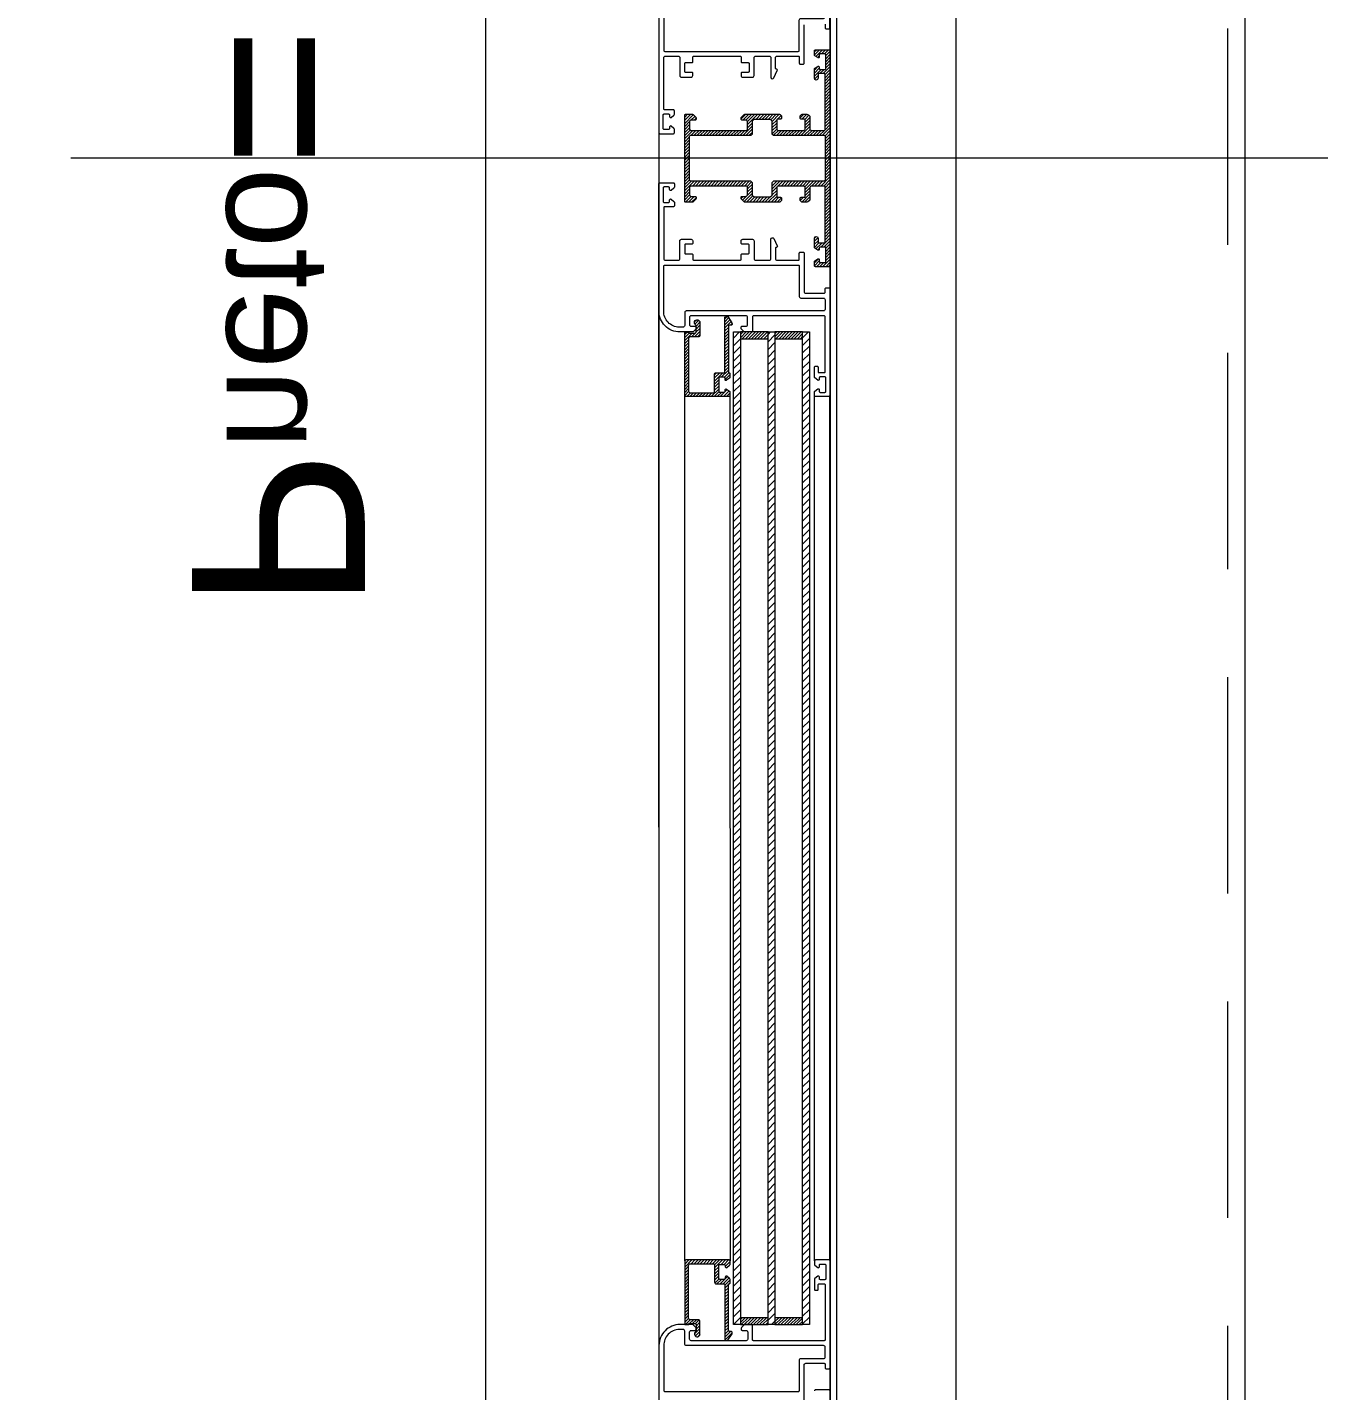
# Model space of a CAD drawing. Header units: centimetres. Extents: x 105417 to 110818, y -55119 to -48326.
# Drawn here: x 109590.6 to 109665.3, y -53053.6 to -52974.8 of the extents above; entities that cross this region are included whole.
import ezdxf

# ---------------------------------------------------------------- set-up
doc = ezdxf.new("R2010")
doc.units = ezdxf.units.CM
doc.header["$LTSCALE"] = 50
doc.header["$MEASUREMENT"] = 0
doc.linetypes.add('CACHE', pattern=[0.375, 0.25, -0.125])
doc.layers.get('0').update_dxf_attribs({"color": 8})
doc.layers.add('BORD', color=5, linetype='Continuous')
doc.layers.add('COTE 50ème', color=1, linetype='Continuous')
doc.layers.add('CONSOLE ISOL.', color=214, linetype='Continuous', lineweight=15)
doc.layers.add('WINDOWS', color=21, linetype='Continuous', lineweight=5)
doc.styles.add('GENERATED_STYLE_1', font='arial.ttf')
doc.styles.add('RS_TXT_50', font='arial.ttf', dxfattribs={"height": 12.5})
doc.dimstyles.new('RS_50CM_LINEAIRE', dxfattribs={"dimscale": 5, "dimtxt": 12.5, "dimasz": 1.5, "dimexe": 1, "dimexo": 2.5, "dimgap": 1, "dimtad": 1, "dimdec": 1, "dimrnd": 0.5, "dimdsep": 46, "dimtxsty": 'RS_TXT_50', "dimblk1": 'ARCHTICK', "dimblk2": 'ARCHTICK', "dimsah": 1, "dimcen": 2.5, "dimdle": 1, "dimclrt": 4, "dimadec": 0, "dimazin": 2, "dimtfac": 1, "dimtdec": 1, "dimtix": 1, "dimtmove": 2, "dimatfit": 3, "dimfxl": 1, "dimtolj": 1, "dimtzin": 0, "dimarcsym": 0})
pattern_1 = [(135, (-46708.70849, -43842.58123), (-0.08838834765, -0.08838834765), [])]

# ---------------------------------------------------------------- blocks, each defined once
blk = doc.blocks.new('DRITARE POS 3')
at = {"layer": 'WINDOWS'}
h = blk.add_hatch(dxfattribs=at)
h.set_pattern_fill('ANSI31', color=256, angle=450)
h.set_pattern_definition(pattern_1)
h.paths.add_polyline_path([(-9.613, -75.277, -0.414214), (-9.557, -75.221), (-9.259, -75.221, -0.414214), (-9.203, -75.277), (-9.203, -75.491, 1), (-8.997, -75.491), (-8.997, -74.959, 0.250765), (-9.022, -74.913), (-9.19, -74.801, 0.599022), (-9.277, -74.847), (-9.277, -74.922, -0.414214), (-9.333, -74.978), (-9.595, -74.978, -0.414214), (-9.651, -74.922), (-9.651, -74.138, -0.414214), (-9.595, -74.082), (-9.333, -74.082, -0.414214), (-9.277, -74.138), (-9.277, -74.25, 0.599022), (-9.19, -74.297), (-9.022, -74.185, 0.250765), (-8.997, -74.138), (-8.997, -73.895, 0.414214), (-9.053, -73.839), (-9.837, -73.839, 0.414214), (-9.893, -73.895), (-9.893, -80.111), (-9.893, -86.327, 0.414214), (-9.837, -86.383), (-9.053, -86.383, 0.414214), (-8.997, -86.327), (-8.997, -86.085, 0.250765), (-9.022, -86.038), (-9.19, -85.926, 0.599022), (-9.277, -85.973), (-9.277, -86.085, -0.414214), (-9.333, -86.141), (-9.595, -86.141, -0.414214), (-9.651, -86.085), (-9.651, -85.301, -0.414214), (-9.595, -85.245), (-9.333, -85.245, -0.414214), (-9.277, -85.301), (-9.277, -85.375, 0.599022), (-9.19, -85.422), (-9.022, -85.31, 0.250765), (-8.997, -85.263), (-8.997, -84.731, 1), (-9.203, -84.731), (-9.203, -84.946, -0.414214), (-9.259, -85.002), (-9.557, -85.002, -0.414214), (-9.613, -84.946), (-9.613, -81.773, -0.414214), (-9.557, -81.717), (-8.829, -81.717, -0.414214), (-8.736, -81.81), (-8.736, -82.463, 0.414214), (-8.549, -82.65), (-8.293, -82.65, 0.198912), (-8.253, -82.634), (-8.192, -82.573, 0.198912), (-8.176, -82.533), (-8.176, -82.426, 0.414214), (-8.232, -82.37), (-8.4, -82.37, -0.414214), (-8.456, -82.314), (-8.456, -81.81, -0.414214), (-8.363, -81.717), (-6.907, -81.717, -0.414214), (-6.813, -81.81), (-6.813, -82.314, -0.414214), (-6.869, -82.37), (-7.037, -82.37, 0.414214), (-7.093, -82.426), (-7.093, -82.533, 0.198912), (-7.077, -82.573), (-7.016, -82.634, 0.198912), (-6.977, -82.65), (-4.97, -82.65, 0.198912), (-4.93, -82.634), (-4.776, -82.48, 0.198912), (-4.76, -82.44), (-4.76, -82.37, 0.414214), (-4.816, -82.314), (-5.003, -82.314, -0.340481), (-5.133, -82.221), (-5.133, -81.81, -0.414214), (-5.04, -81.717), (-1.867, -81.717, -0.414214), (-1.773, -81.81), (-1.773, -82.221, -0.414214), (-1.867, -82.314), (-2.091, -82.314, 0.414214), (-2.147, -82.37), (-2.147, -82.44, 0.198912), (-2.13, -82.48), (-1.976, -82.634, 0.198912), (-1.937, -82.65), (-1.549, -82.65, 0.414214), (-1.493, -82.594), (-1.493, -80.111), (-1.493, -77.629, 0.414214), (-1.549, -77.573), (-1.937, -77.573, 0.198912), (-1.976, -77.589), (-2.13, -77.743, 0.198912), (-2.147, -77.782), (-2.147, -77.853, 0.414214), (-2.091, -77.909), (-1.867, -77.909, -0.414214), (-1.773, -78.002), (-1.773, -78.413, -0.414214), (-1.867, -78.506), (-5.04, -78.506, -0.414214), (-5.133, -78.413), (-5.133, -78.002, -0.340481), (-5.003, -77.909), (-4.816, -77.909, 0.414214), (-4.76, -77.853), (-4.76, -77.782, 0.198912), (-4.776, -77.743), (-4.93, -77.589, 0.198912), (-4.97, -77.573), (-6.977, -77.573, 0.198912), (-7.016, -77.589), (-7.077, -77.65, 0.198912), (-7.093, -77.689), (-7.093, -77.797, 0.414214), (-7.037, -77.853), (-6.869, -77.853, -0.414214), (-6.813, -77.909), (-6.813, -78.413, -0.414214), (-6.907, -78.506), (-8.363, -78.506, -0.414214), (-8.456, -78.413), (-8.456, -77.909, -0.414214), (-8.4, -77.853), (-8.232, -77.853, 0.414214), (-8.176, -77.797), (-8.176, -77.689, 0.198912), (-8.192, -77.65), (-8.253, -77.589, 0.198912), (-8.293, -77.573), (-8.549, -77.573, 0.414214), (-8.736, -77.759), (-8.736, -78.413, -0.414214), (-8.829, -78.506), (-9.557, -78.506, -0.414214), (-9.613, -78.45)])
h.paths.add_polyline_path([(-9.557, -78.786), (-6.627, -78.786), (-6.533, -78.693), (-6.533, -77.946), (-6.44, -77.853), (-5.507, -77.853), (-5.413, -77.946), (-5.413, -78.693), (-5.32, -78.786), (-1.829, -78.786), (-1.773, -78.842), (-1.773, -80.111), (-1.773, -81.381), (-1.829, -81.437), (-5.32, -81.437), (-5.413, -81.53), (-5.413, -82.277), (-5.507, -82.37), (-6.44, -82.37), (-6.533, -82.277), (-6.533, -81.53), (-6.627, -81.437), (-9.557, -81.437), (-9.613, -81.381), (-9.613, -80.111), (-9.613, -78.842)], flags=16)
at = {"layer": 'WINDOWS', "transparency": 33554559}
h = blk.add_hatch(dxfattribs=at)
h.set_pattern_fill('ANSI31', color=256, angle=450)
h.set_pattern_definition(pattern_1)
h.paths.add_polyline_path([(-1.493, -90.215), (-1.493, -90.159), (-1.736, -90.159), (-1.736, -90.215), (-2.091, -90.215, -0.414214), (-2.147, -90.159), (-2.147, -89.785, -0.247394), (-2.122, -89.739, 1.657435), (-2.371, -89.608), (-2.371, -90.346, 0.414214), (-2.277, -90.439), (-1.811, -90.439, -0.414214), (-1.717, -90.532), (-1.717, -93.575, -0.414214), (-1.811, -93.668), (-3.16, -93.668, -0.414214), (-3.216, -93.612), (-3.216, -92.604, 0.414214), (-3.309, -92.511), (-3.757, -92.511, -0.414214), (-3.813, -92.455), (-3.813, -89.319, 0.737396), (-3.984, -89.266), (-4.226, -89.621, 0.603122), (-4.149, -89.767), (-4.075, -89.767, -0.414214), (-4.019, -89.823), (-4.019, -92.511), (-4.056, -92.511, 0.414214), (-4.112, -92.567), (-4.112, -92.772, 0.250765), (-4.087, -92.819), (-3.919, -92.949, 0.599022), (-3.832, -92.903), (-3.832, -92.828, -0.414214), (-3.776, -92.772), (-3.515, -92.772, -0.414214), (-3.459, -92.828), (-3.459, -93.575, -0.414214), (-3.515, -93.631), (-3.776, -93.631, -0.414214), (-3.832, -93.575), (-3.832, -93.5, 0.599022), (-3.919, -93.454), (-4.087, -93.584, 0.250765), (-4.112, -93.631), (-4.112, -93.836, 0.414214), (-4.056, -93.892), (-1.549, -93.892, 0.414214), (-1.493, -93.836)])
at = {"layer": 'WINDOWS'}
h = blk.add_hatch(dxfattribs=at)
h.set_pattern_fill('ANSI31', color=140, scale=2.5, angle=450)
h.set_pattern_definition([(135, (-46708.9128, -43842.58123), (-0.2209708691, -0.2209708691), [])])
h.paths.add_polyline_path([(-8.712, -90.149), (-8.712, -147.535), (-8.312, -147.535), (-8.312, -90.149)])
h.paths.add_polyline_path([(-6.712, -90.149), (-6.712, -147.535), (-6.312, -147.535), (-6.312, -90.149)])
h.paths.add_polyline_path([(-4.712, -90.149), (-4.712, -147.53), (-4.312, -147.53), (-4.312, -90.149)])
at = {"layer": 'WINDOWS', "transparency": 33554559}
h = blk.add_hatch(dxfattribs=at)
h.set_pattern_fill('ANSI31', color=140, angle=450)
h.set_pattern_definition([(135, (-46708.90849, -43859.58123), (-0.08838834765, -0.08838834765), [])])
h.paths.add_polyline_path([(-6.712, -147.535), (-8.312, -147.535), (-8.312, -147.135), (-6.712, -147.135)])
h.paths.add_polyline_path([(-4.712, -147.535), (-6.312, -147.535), (-6.312, -147.135), (-4.712, -147.135)])
h.paths.add_polyline_path([(-6.712, -90.549), (-8.312, -90.549), (-8.312, -90.149), (-6.712, -90.149)])
h.paths.add_polyline_path([(-4.712, -90.549), (-6.312, -90.549), (-6.312, -90.149), (-4.712, -90.149)])
h = blk.add_hatch(dxfattribs=at)
h.set_pattern_fill('ANSI31', color=256, angle=450)
h.set_pattern_definition([(135, (-46708.71279, -43842.58135), (-0.08838834765, -0.08838834765), [])])
h.paths.add_polyline_path([(-1.722, -147.157, -0.414214), (-1.815, -147.25), (-2.282, -147.25, 0.414214), (-2.375, -147.343), (-2.375, -148.081, 1.835735), (-2.151, -147.936), (-2.151, -147.474), (-1.74, -147.474), (-1.498, -147.53), (-1.498, -143.853, 0.414214), (-1.554, -143.797), (-4.06, -143.797, 0.414214), (-4.116, -143.853), (-4.116, -144.058, 0.250765), (-4.091, -144.105), (-3.923, -144.235, 0.599022), (-3.836, -144.189), (-3.836, -144.058), (-3.463, -144.058), (-3.463, -144.917), (-3.836, -144.917), (-3.836, -144.786, 0.649779), (-3.93, -144.745), (-4.098, -144.875, 0.212283), (-4.116, -144.917), (-4.116, -145.122, 0.414214), (-4.06, -145.178), (-4.023, -145.178), (-4.023, -147.922), (-4.154, -147.922, 0.603122), (-4.231, -148.068), (-3.988, -148.423, 0.737396), (-3.818, -148.37), (-3.818, -145.178), (-3.314, -145.178, 0.414214), (-3.22, -145.085), (-3.22, -144.021), (-1.815, -144.021, -0.414214), (-1.722, -144.114)])
at = {"layer": 'WINDOWS', "color": 165, "linetype": 'CACHE'}
blk.add_line((-32.898, -160.111), (-32.898, 0), dxfattribs=at)
at = {"layer": 'WINDOWS', "color": 165}
blk.add_line((-61.993, -80.111), (34.007, -80.111), dxfattribs=at)
at = {"layer": 'WINDOWS'}
for p, q in [((-0.009, -148.634), (-0.001, -88.98)), ((-9.893, -143.831), (-9.893, -93.831)), ((-9.002, -143.853), (-8.997, -93.831)), ((-4.112, -93.836), (-4.116, -143.853)), ((-1.498, -143.853), (-1.493, -93.836)), ((-9.898, -151.385), (-9.898, -150.003))]:
    blk.add_line(p, q, dxfattribs=at)
at = {"layer": 'WINDOWS', "color": 165}
for points in [[(-9.898, 0), (-9.898, -160.111), (-33.898, -160.111), (-33.898, 0)], [(-10.298, -159.711), (-10.298, -0.4), (-9.898, 0), (-9.898, -160.111)], [(0, 0), (0, -160.111), (10, -160.111), (10, 0)]]:
    blk.add_lwpolyline(points, close=True, dxfattribs=at)
at = {"layer": 'WINDOWS'}
for points in [[(-9.898, -160.111), (-9.898, 0), (0, 0), (0, -160.111)], [(-1.773, -80.111), (-1.773, -78.842), (-1.829, -78.786), (-5.32, -78.786), (-5.413, -78.693), (-5.413, -77.946), (-5.507, -77.853), (-6.44, -77.853), (-6.533, -77.946), (-6.533, -78.693), (-6.627, -78.786), (-9.557, -78.786), (-9.613, -78.842), (-9.613, -80.111), (-9.613, -81.381), (-9.557, -81.437), (-6.627, -81.437), (-6.533, -81.53), (-6.533, -82.277), (-6.44, -82.37), (-5.507, -82.37), (-5.413, -82.277), (-5.413, -81.53), (-5.32, -81.437), (-1.829, -81.437), (-1.773, -81.381)]]:
    blk.add_lwpolyline(points, close=True, dxfattribs=at)
for points in [[(-9.613, -72.365), (-9.613, -72.57, -0.414214), (-9.669, -72.626), (-9.837, -72.626, -0.414214), (-9.893, -72.57), (-9.893, -66.391, -0.414214)], [(0, -71.282), (0, -78.637, -0.414214), (-0.056, -78.693), (-0.84, -78.693, -0.414214), (-0.896, -78.637), (-0.896, -78.431, -0.250765), (-0.871, -78.385), (-0.703, -78.254, -0.599022), (-0.616, -78.301), (-0.616, -78.394, 0.414214), (-0.56, -78.45), (-0.299, -78.45, 0.414214), (-0.243, -78.394), (-0.243, -77.61, 0.414214), (-0.299, -77.554), (-0.56, -77.554, 0.414214), (-0.616, -77.61), (-0.616, -77.703, -0.599022), (-0.703, -77.75), (-0.871, -77.619, -0.250765), (-0.896, -77.573), (-0.896, -77.367, -0.414214), (-0.84, -77.311), (-0.336, -77.311, 0.414214), (-0.28, -77.255), (-0.28, -74.306, 0.414214), (-0.373, -74.213), (-1.12, -74.213, 0.414214), (-1.213, -74.306), (-1.213, -75.333, -0.414214), (-1.307, -75.426), (-1.867, -75.426, -0.414214), (-1.96, -75.333), (-1.96, -75.202, -0.414214), (-1.904, -75.146), (-1.549, -75.146, 0.414214), (-1.493, -75.09), (-1.493, -74.642, 0.414214), (-1.549, -74.586), (-1.904, -74.586, -0.414214), (-1.96, -74.53), (-1.96, -74.269, 0.414214), (-2.016, -74.213), (-4.704, -74.213, 0.414214), (-4.76, -74.269), (-4.76, -74.53, -0.414214), (-4.816, -74.586), (-5.171, -74.586, 0.414214), (-5.227, -74.642), (-5.227, -75.09, 0.414214), (-5.171, -75.146), (-4.816, -75.146, -0.414214), (-4.76, -75.202), (-4.76, -75.333, -0.414214), (-4.853, -75.426), (-5.413, -75.426, -0.414214), (-5.507, -75.333), (-5.507, -74.306, 0.414214), (-5.6, -74.213), (-6.384, -74.213, 0.414214), (-6.477, -74.306), (-6.477, -75.426, -0.809546), (-6.656, -75.464), (-6.846, -75.038, -0.543142), (-6.795, -74.959, 0.414214), (-6.739, -74.903), (-6.739, -74.306, 0.414214), (-6.832, -74.213), (-8.064, -74.213, 0.414214), (-8.12, -74.269), (-8.12, -74.623, -0.414214), (-8.176, -74.679), (-8.344, -74.679, -0.414214), (-8.4, -74.623), (-8.4, -72.402, 0.414214)], [(-8.404, -152.085), (-8.404, -149.863, 0.414214), (-8.498, -149.77), (-9.562, -149.77, 0.414214), (-9.618, -149.826), (-9.618, -150.031, -0.414214), (-9.674, -150.087), (-9.842, -150.087, -0.414214), (-9.898, -150.031), (-9.898, -143.853, -0.414214), (-9.842, -143.797), (-9.058, -143.797, -0.414214), (-9.002, -143.853), (-9.002, -144.058, -0.250765), (-9.027, -144.105), (-9.195, -144.235, -0.599022), (-9.282, -144.189), (-9.282, -144.095, 0.414214), (-9.338, -144.039), (-9.599, -144.039, 0.414214), (-9.655, -144.095), (-9.655, -144.879, 0.414214), (-9.599, -144.935), (-9.338, -144.935, 0.414214), (-9.282, -144.879), (-9.282, -144.786, -0.599022), (-9.195, -144.74), (-9.027, -144.87, -0.250765), (-9.002, -144.917), (-9.002, -145.495, -0.414214), (-9.058, -145.551), (-9.151, -145.551, -0.414214), (-9.207, -145.495), (-9.207, -145.234, 0.414214), (-9.263, -145.178), (-9.562, -145.178, 0.414214), (-9.618, -145.234), (-9.618, -148.407, 0.414214), (-9.562, -148.463), (-5.474, -148.463, 0.414214), (-5.418, -148.407), (-5.418, -147.586, -0.414214), (-5.362, -147.53), (-4.974, -147.53, -0.198912), (-4.935, -147.546), (-4.781, -147.7, -0.198912), (-4.764, -147.74), (-4.764, -147.81, -0.414214), (-4.82, -147.866), (-5.044, -147.866, 0.414214), (-5.138, -147.959), (-5.138, -148.37, 0.414214), (-5.044, -148.463), (-1.871, -148.463, 0.414214), (-1.778, -148.37), (-1.778, -147.959, 0.414214), (-1.871, -147.866), (-2.095, -147.866, -0.414214), (-2.151, -147.81), (-2.151, -147.74, -0.198912), (-2.135, -147.7), (-1.981, -147.546, -0.198912), (-1.941, -147.53), (-1.218, -147.53, -0.414214), (-0.004, -148.743), (-0.004, -156.098, -0.414214)], [(-9.898, -151.357, -0.414214), (-9.842, -151.301), (-9.058, -151.301, -0.414214), (-9.002, -151.357)]]:
    blk.add_lwpolyline(points, format="xyb", dxfattribs=at)
for points in [[(-1.493, -70.442, -0.414214), (-1.4, -70.349), (-1.176, -70.349), (-1.176, -70.349, -0.414214), (-0.28, -71.282), (-0.28, -73.877, -0.414214), (-0.336, -73.933), (-8.064, -73.933, -0.414214), (-8.12, -73.877), (-8.12, -72.122, 0.414214), (-8.213, -72.029), (-9.52, -72.029, -0.414214), (-9.613, -71.935), (-9.613, -71.375, -0.414214), (-9.52, -71.282), (-1.587, -71.282, 0.414214), (-1.493, -71.189)], [(-1.493, -80.111), (-1.493, -77.629, 0.414214), (-1.549, -77.573), (-1.937, -77.573, 0.198912), (-1.976, -77.589), (-2.13, -77.743, 0.198912), (-2.147, -77.782), (-2.147, -77.853, 0.414214), (-2.091, -77.909), (-1.867, -77.909, -0.414214), (-1.773, -78.002), (-1.773, -78.413, -0.414214), (-1.867, -78.506), (-5.04, -78.506, -0.414214), (-5.133, -78.413), (-5.133, -78.002, -0.340481), (-5.003, -77.909), (-4.816, -77.909, 0.414214), (-4.76, -77.853), (-4.76, -77.782, 0.198912), (-4.776, -77.743), (-4.93, -77.589, 0.198912), (-4.97, -77.573), (-6.977, -77.573, 0.198912), (-7.016, -77.589), (-7.077, -77.65, 0.198912), (-7.093, -77.689), (-7.093, -77.797, 0.414214), (-7.037, -77.853), (-6.869, -77.853, -0.414214), (-6.813, -77.909), (-6.813, -78.413, -0.414214), (-6.907, -78.506), (-8.363, -78.506, -0.414214), (-8.456, -78.413), (-8.456, -77.909, -0.414214), (-8.4, -77.853), (-8.232, -77.853, 0.414214), (-8.176, -77.797), (-8.176, -77.689, 0.198912), (-8.192, -77.65), (-8.253, -77.589, 0.198912), (-8.293, -77.573), (-8.549, -77.573, 0.414214), (-8.736, -77.759), (-8.736, -78.413, -0.414214), (-8.829, -78.506), (-9.557, -78.506, -0.414214), (-9.613, -78.45), (-9.613, -75.277, -0.414214), (-9.557, -75.221), (-9.259, -75.221, -0.414214), (-9.203, -75.277), (-9.203, -75.491, 1), (-8.997, -75.491), (-8.997, -74.959, 0.250765), (-9.022, -74.913), (-9.19, -74.801, 0.599022), (-9.277, -74.847), (-9.277, -74.922, -0.414214), (-9.333, -74.978), (-9.595, -74.978, -0.414214), (-9.651, -74.922), (-9.651, -74.138, -0.414214), (-9.595, -74.082), (-9.333, -74.082, -0.414214), (-9.277, -74.138), (-9.277, -74.25, 0.599022), (-9.19, -74.297), (-9.022, -74.185, 0.250765), (-8.997, -74.138), (-8.997, -73.895, 0.414214), (-9.053, -73.839), (-9.837, -73.839, 0.414214), (-9.893, -73.895), (-9.893, -80.111), (-9.893, -86.327, 0.414214), (-9.837, -86.383), (-9.053, -86.383, 0.414214), (-8.997, -86.327), (-8.997, -86.085, 0.250765), (-9.022, -86.038), (-9.19, -85.926, 0.599022), (-9.277, -85.973), (-9.277, -86.085, -0.414214), (-9.333, -86.141), (-9.595, -86.141, -0.414214), (-9.651, -86.085), (-9.651, -85.301, -0.414214), (-9.595, -85.245), (-9.333, -85.245, -0.414214), (-9.277, -85.301), (-9.277, -85.375, 0.599022), (-9.19, -85.422), (-9.022, -85.31, 0.250765), (-8.997, -85.263), (-8.997, -84.731, 1), (-9.203, -84.731), (-9.203, -84.946, -0.414214), (-9.259, -85.002), (-9.557, -85.002, -0.414214), (-9.613, -84.946), (-9.613, -81.773, -0.414214), (-9.557, -81.717), (-8.829, -81.717, -0.414214), (-8.736, -81.81), (-8.736, -82.463, 0.414214), (-8.549, -82.65), (-8.293, -82.65, 0.198912), (-8.253, -82.634), (-8.192, -82.573, 0.198912), (-8.176, -82.533), (-8.176, -82.426, 0.414214), (-8.232, -82.37), (-8.4, -82.37, -0.414214), (-8.456, -82.314), (-8.456, -81.81, -0.414214), (-8.363, -81.717), (-6.907, -81.717, -0.414214), (-6.813, -81.81), (-6.813, -82.314, -0.414214), (-6.869, -82.37), (-7.037, -82.37, 0.414214), (-7.093, -82.426), (-7.093, -82.533, 0.198912), (-7.077, -82.573), (-7.016, -82.634, 0.198912), (-6.977, -82.65), (-4.97, -82.65, 0.198912), (-4.93, -82.634), (-4.776, -82.48, 0.198912), (-4.76, -82.44), (-4.76, -82.37, 0.414214), (-4.816, -82.314), (-5.003, -82.314, -0.340481), (-5.133, -82.221), (-5.133, -81.81, -0.414214), (-5.04, -81.717), (-1.867, -81.717, -0.414214), (-1.773, -81.81), (-1.773, -82.221, -0.414214), (-1.867, -82.314), (-2.091, -82.314, 0.414214), (-2.147, -82.37), (-2.147, -82.44, 0.198912), (-2.13, -82.48), (-1.976, -82.634, 0.198912), (-1.937, -82.65), (-1.549, -82.65, 0.414214), (-1.493, -82.594)], [(0, -81.586, 0.414214), (-0.056, -81.53), (-0.84, -81.53, 0.414214), (-0.896, -81.586), (-0.896, -81.791, 0.250765), (-0.871, -81.838), (-0.703, -81.969, 0.599022), (-0.616, -81.922), (-0.616, -81.829, -0.414214), (-0.56, -81.773), (-0.299, -81.773, -0.414214), (-0.243, -81.829), (-0.243, -82.613, -0.414214), (-0.299, -82.669), (-0.56, -82.669, -0.414214), (-0.616, -82.613), (-0.616, -82.519, 0.599022), (-0.703, -82.473), (-0.871, -82.603, 0.250765), (-0.896, -82.65), (-0.896, -82.855, 0.414214), (-0.84, -82.911), (-0.336, -82.911, -0.414214), (-0.28, -82.967), (-0.28, -85.917, -0.414214), (-0.373, -86.01), (-1.12, -86.01, -0.414214), (-1.213, -85.917), (-1.213, -84.89, 0.414214), (-1.307, -84.797), (-1.867, -84.797, 0.414214), (-1.96, -84.89), (-1.96, -85.021, 0.414214), (-1.904, -85.077), (-1.549, -85.077, -0.414214), (-1.493, -85.133), (-1.493, -85.581, -0.414214), (-1.549, -85.637), (-1.904, -85.637, 0.414214), (-1.96, -85.693), (-1.96, -85.954, -0.414214), (-2.016, -86.01), (-4.704, -86.01, -0.414214), (-4.76, -85.954), (-4.76, -85.693, 0.414214), (-4.816, -85.637), (-5.171, -85.637, -0.414214), (-5.227, -85.581), (-5.227, -85.133, -0.414214), (-5.171, -85.077), (-4.816, -85.077, 0.414214), (-4.76, -85.021), (-4.76, -84.89, 0.414214), (-4.853, -84.797), (-5.413, -84.797, 0.414214), (-5.507, -84.89), (-5.507, -85.917, -0.414214), (-5.6, -86.01), (-6.384, -86.01, -0.414214), (-6.477, -85.917), (-6.477, -84.797, 0.809546), (-6.656, -84.759), (-6.846, -85.184, 0.543142), (-6.795, -85.263, -0.414214), (-6.739, -85.319), (-6.739, -85.917, -0.414214), (-6.832, -86.01), (-8.064, -86.01, -0.414214), (-8.12, -85.954), (-8.12, -85.599, 0.414214), (-8.176, -85.543), (-8.344, -85.543, 0.414214), (-8.4, -85.599), (-8.4, -87.821, -0.414214), (-8.493, -87.914), (-9.557, -87.914, -0.414214), (-9.613, -87.858), (-9.613, -87.653, 0.414214), (-9.669, -87.597), (-9.837, -87.597, 0.414214), (-9.893, -87.653), (-9.893, -93.831, 0.414214), (-9.837, -93.887), (-9.053, -93.887, 0.414214), (-8.997, -93.831), (-8.997, -93.626, 0.250765), (-9.022, -93.579), (-9.19, -93.449, 0.599022), (-9.277, -93.495), (-9.277, -93.589, -0.414214), (-9.333, -93.645), (-9.595, -93.645, -0.414214), (-9.651, -93.589), (-9.651, -92.805, -0.414214), (-9.595, -92.749), (-9.333, -92.749, -0.414214), (-9.277, -92.805), (-9.277, -92.898, 0.599022), (-9.19, -92.945), (-9.022, -92.814, 0.250765), (-8.997, -92.767), (-8.997, -92.189, 0.414214), (-9.053, -92.133), (-9.147, -92.133, 0.414214), (-9.203, -92.189), (-9.203, -92.45, -0.414214), (-9.259, -92.506), (-9.557, -92.506, -0.414214), (-9.613, -92.45), (-9.613, -89.277, -0.414214), (-9.557, -89.221), (-5.469, -89.221, -0.414214), (-5.413, -89.277), (-5.413, -90.098, 0.414214), (-5.357, -90.154), (-4.97, -90.154, 0.198912), (-4.93, -90.138), (-4.776, -89.984, 0.198912), (-4.76, -89.944), (-4.76, -89.874, 0.414214), (-4.816, -89.818), (-5.04, -89.818, -0.414214), (-5.133, -89.725), (-5.133, -89.314, -0.414214), (-5.04, -89.221), (-1.867, -89.221, -0.414214), (-1.773, -89.314), (-1.773, -89.725, -0.414214), (-1.867, -89.818), (-2.091, -89.818, 0.414214), (-2.147, -89.874), (-2.147, -89.944, 0.198912), (-2.13, -89.984), (-1.976, -90.138, 0.198912), (-1.937, -90.154), (-1.213, -90.154, 0.414214), (0, -88.941)], [(-1.493, -89.781, 0.414214), (-1.4, -89.874), (-1.176, -89.874), (-1.176, -89.874, 0.414214), (-0.28, -88.941), (-0.28, -86.346, 0.414214), (-0.336, -86.29), (-8.064, -86.29, 0.414214), (-8.12, -86.346), (-8.12, -88.101, -0.414214), (-8.213, -88.194), (-9.52, -88.194, 0.414214), (-9.613, -88.287), (-9.613, -88.847, 0.414214), (-9.52, -88.941), (-1.587, -88.941, -0.414214), (-1.493, -89.034)], [(-1.736, -90.215), (-2.091, -90.215, -0.414214), (-2.147, -90.159), (-2.147, -89.785, -0.247394), (-2.122, -89.739, 1.657435), (-2.371, -89.608), (-2.371, -90.346, 0.414214), (-2.277, -90.439), (-1.811, -90.439, -0.414214), (-1.717, -90.532), (-1.717, -93.575, -0.414214), (-1.811, -93.668), (-3.16, -93.668, -0.414214), (-3.216, -93.612), (-3.216, -92.604, 0.414214), (-3.309, -92.511), (-3.757, -92.511, -0.414214), (-3.813, -92.455), (-3.813, -89.319, 0.737396), (-3.984, -89.266), (-4.226, -89.621, 0.603122), (-4.149, -89.767), (-4.075, -89.767, -0.414214), (-4.019, -89.823), (-4.019, -92.511), (-4.056, -92.511, 0.414214), (-4.112, -92.567), (-4.112, -92.772, 0.250765), (-4.087, -92.819), (-3.919, -92.949, 0.599022), (-3.832, -92.903), (-3.832, -92.828, -0.414214), (-3.776, -92.772), (-3.515, -92.772, -0.414214), (-3.459, -92.828), (-3.459, -93.575, -0.414214), (-3.515, -93.631), (-3.776, -93.631, -0.414214), (-3.832, -93.575), (-3.832, -93.5, 0.599022), (-3.919, -93.454), (-4.087, -93.584, 0.250765), (-4.112, -93.631), (-4.112, -93.836, 0.414214), (-4.056, -93.892), (-1.549, -93.892, 0.414214), (-1.493, -93.836), (-1.493, -90.215), (-1.493, -90.159), (-1.736, -90.159)], [(-1.74, -147.474), (-2.095, -147.474, 0.414214), (-2.151, -147.53), (-2.151, -147.904, 0.247394), (-2.127, -147.95, -1.657435), (-2.375, -148.081), (-2.375, -147.343, -0.414214), (-2.282, -147.25), (-1.815, -147.25, 0.414214), (-1.722, -147.157), (-1.722, -144.114, 0.414214), (-1.815, -144.021), (-3.164, -144.021, 0.414214), (-3.22, -144.077), (-3.22, -145.085, -0.414214), (-3.314, -145.178), (-3.762, -145.178, 0.414214), (-3.818, -145.234), (-3.818, -148.37, -0.737396), (-3.988, -148.423), (-4.231, -148.068, -0.603122), (-4.154, -147.922), (-4.079, -147.922, 0.414214), (-4.023, -147.866), (-4.023, -145.178), (-4.06, -145.178, -0.414214), (-4.116, -145.122), (-4.116, -144.917, -0.250765), (-4.091, -144.87), (-3.923, -144.74, -0.599022), (-3.836, -144.786), (-3.836, -144.861, 0.414214), (-3.78, -144.917), (-3.519, -144.917, 0.414214), (-3.463, -144.861), (-3.463, -144.114, 0.414214), (-3.519, -144.058), (-3.78, -144.058, 0.414214), (-3.836, -144.114), (-3.836, -144.189, -0.599022), (-3.923, -144.235), (-4.091, -144.105, -0.250765), (-4.116, -144.058), (-4.116, -143.853, -0.414214), (-4.06, -143.797), (-1.554, -143.797, -0.414214), (-1.498, -143.853), (-1.498, -147.474), (-1.498, -147.53), (-1.74, -147.53)], [(-1.498, -147.903, -0.414214), (-1.404, -147.81), (-1.18, -147.81), (-1.18, -147.81, -0.414214), (-0.284, -148.743), (-0.284, -151.338, -0.414214), (-0.34, -151.394), (-8.068, -151.394, -0.414214), (-8.124, -151.338), (-8.124, -149.583, 0.414214), (-8.218, -149.49), (-9.524, -149.49, -0.414214), (-9.618, -149.397), (-9.618, -148.837, -0.414214), (-9.524, -148.743), (-1.591, -148.743, 0.414214), (-1.498, -148.65)]]:
    blk.add_lwpolyline(points, format="xyb", close=True, dxfattribs=at)
at = {"layer": 'WINDOWS', "color": 140}
for points in [[(-8.712, -90.149), (-8.712, -147.535), (-8.312, -147.535), (-8.312, -90.149)], [(-6.712, -90.549), (-8.312, -90.549), (-8.312, -90.149), (-6.712, -90.149)], [(-6.712, -90.149), (-6.712, -147.535), (-6.312, -147.535), (-6.312, -90.149)], [(-4.712, -90.549), (-6.312, -90.549), (-6.312, -90.149), (-4.712, -90.149)], [(-4.712, -90.149), (-4.712, -147.53), (-4.312, -147.53), (-4.312, -90.149)], [(-6.712, -147.535), (-8.312, -147.535), (-8.312, -147.135), (-6.712, -147.135)], [(-4.712, -147.535), (-6.312, -147.535), (-6.312, -147.135), (-4.712, -147.135)]]:
    blk.add_lwpolyline(points, close=True, dxfattribs=at)
at = {"layer": 'WINDOWS', "color": 165, "insert": (27.147, -106.273), "char_height": 10, "attachment_point": 7, "rotation": 90, "style": 'GENERATED_STYLE_1'}
blk.add_mtext('\\A1;\\pt0;P{\\H0.6x;neto}= 0', dxfattribs=at)
blk = doc.blocks.new('_ArchTick')
at = {"color": 0, "linetype": 'ByBlock', "const_width": 0.15}
blk.add_lwpolyline([(-0.5, -0.5), (0.5, 0.5)], dxfattribs=at)
blk = doc.blocks.new('*D1140')
at = {"layer": 'COTE 50ème', "color": 0, "lineweight": -2, "ltscale": 0.5, "transparency": 16777216}
for p, q in [((109804.149, -53067.362), (109804.149, -52897.251)), ((109637.169, -52902.251), (109809.149, -52902.251)), ((109641.429, -53062.362), (109809.149, -53062.362))]:
    blk.add_line(p, q, dxfattribs=at)
at = {"layer": 'Defpoints', "color": 0, "ltscale": 0.5, "transparency": 16777216}
for p in [(109624.669, -52902.251), (109804.149, -52902.251), (109628.929, -53062.362)]:
    blk.add_point(p, dxfattribs=at)
at = {"layer": 'COTE 50ème', "color": 0, "lineweight": -2, "ltscale": 0.5, "transparency": 16777216, "xscale": 7.5, "yscale": 7.5, "zscale": 7.5}
for p, rotation in [((109804.149, -52902.251), 90), ((109804.149, -53062.362), 270)]:
    blk.add_blockref('_ArchTick', p, dxfattribs=dict(at, rotation=rotation))
at = {"layer": 'COTE 50ème', "color": 4, "ltscale": 0.5, "transparency": 16777216, "insert": (109792.767, -52982.307), "char_height": 12.5, "attachment_point": 5, "rotation": 90, "style": 'RS_TXT_50'}
blk.add_mtext('\\A1;160', dxfattribs=at)
blk = doc.blocks.new('*D1150')
at = {"layer": 'COTE 50ème', "color": 0, "lineweight": -2, "ltscale": 0.5, "transparency": 16777216}
for p, q in [((109835.414, -52457.362), (109835.414, -53767.362)), ((109756.854, -52462.362), (109840.414, -52462.362)), ((109656.855, -53762.362), (109840.414, -53762.362))]:
    blk.add_line(p, q, dxfattribs=at)
at = {"layer": 'Defpoints', "color": 0, "ltscale": 0.5, "transparency": 16777216}
for p in [(109744.354, -52462.362), (109644.355, -53762.362), (109835.414, -53762.362)]:
    blk.add_point(p, dxfattribs=at)
at = {"layer": 'COTE 50ème', "color": 0, "lineweight": -2, "ltscale": 0.5, "transparency": 16777216, "xscale": 7.5, "yscale": 7.5, "zscale": 7.5}
for p, rotation in [((109835.414, -52462.362), 90), ((109835.414, -53762.362), 270)]:
    blk.add_blockref('_ArchTick', p, dxfattribs=dict(at, rotation=rotation))
at = {"layer": 'COTE 50ème', "color": 4, "ltscale": 0.5, "transparency": 16777216, "insert": (109824.028, -53112.362), "char_height": 12.5, "attachment_point": 5, "rotation": 90, "style": 'RS_TXT_50'}
blk.add_mtext('\\A1;1300', dxfattribs=at)
blk = doc.blocks.new('*D1152')
at = {"layer": 'COTE 50ème', "color": 0, "lineweight": -2, "ltscale": 0.5, "transparency": 16777216}
for p, q in [((109869.2, -54127.362), (109869.2, -52052.362)), ((109656.854, -52057.362), (109874.2, -52057.362)), ((108886.854, -54122.362), (109874.2, -54122.362))]:
    blk.add_line(p, q, dxfattribs=at)
at = {"layer": 'Defpoints', "color": 0, "ltscale": 0.5, "transparency": 16777216}
for p in [(109644.354, -52057.362), (109869.2, -52057.362), (108874.354, -54122.362)]:
    blk.add_point(p, dxfattribs=at)
at = {"layer": 'COTE 50ème', "color": 0, "lineweight": -2, "ltscale": 0.5, "transparency": 16777216, "xscale": 7.5, "yscale": 7.5, "zscale": 7.5}
for p, rotation in [((109869.2, -52057.362), 90), ((109869.2, -54122.362), 270)]:
    blk.add_blockref('_ArchTick', p, dxfattribs=dict(at, rotation=rotation))
at = {"layer": 'COTE 50ème', "color": 4, "ltscale": 0.5, "transparency": 16777216, "insert": (109857.818, -53089.862), "char_height": 12.5, "attachment_point": 5, "rotation": 90, "style": 'RS_TXT_50'}
blk.add_mtext('\\A1;2065', dxfattribs=at)

msp = doc.modelspace()

# ---------------------------------------------------------------- linework, layer by layer
at = {"layer": 'BORD', "lineweight": 5, "ltscale": 0.5}
msp.add_lwpolyline([(109644.354, -52057.362), (107444.354, -52057.362), (107444.354, -52122.362), (107344.354, -52122.362), (107344.354, -52462.362), (107444.355, -52462.362), (107444.354, -53762.362), (107574.354, -53762.362), (107574.355, -53962.362), (108214.355, -53962.362), (108214.355, -54122.362), (108874.354, -54122.362), (108874.354, -53962.363), (109514.243, -53962.362), (109514.243, -53762.362), (109644.355, -53762.362), (109644.354, -52462.362), (109744.354, -52462.362), (109744.354, -52122.362), (109644.354, -52122.362)], close=True, dxfattribs=at)
at = {"layer": 'CONSOLE ISOL.', "lineweight": 5, "ltscale": 0.5}
msp.add_lwpolyline([(108544.354, -53272.362), (108544.354, -54122.362), (108874.354, -54122.362), (108874.354, -53962.363), (109514.243, -53962.362), (109514.243, -53762.362), (109644.355, -53762.362), (109644.354, -52462.362), (109744.354, -52462.362), (109744.354, -52122.362), (109644.354, -52122.362), (109644.353, -52057.362), (108691.854, -52057.362), (108691.854, -52552.362), (108774.354, -52552.362), (108774.354, -52797.362), (108809.354, -52797.362), (108809.354, -53272.362)], close=True, dxfattribs=at)

# ---------------------------------------------------------------- block references
at = {"lineweight": 5, "xscale": -1}
msp.add_blockref('DRITARE POS 3', (109627.166, -52902.251), dxfattribs=at)

# ---------------------------------------------------------------- dimensions: what is measured, and where the dimension line sits
at = {"layer": 'COTE 50ème', "ltscale": 0.5}
for base, p1, p2, picture, middle in [((109869.2, -52057.362), (108874.354, -54122.362), (109644.354, -52057.362), '*D1152', (109857.818, -53089.862)), ((109835.414, -53762.362), (109744.354, -52462.362), (109644.355, -53762.362), '*D1150', (109824.028, -53112.362)), ((109804.149, -52902.251), (109628.929, -53062.362), (109624.669, -52902.251), '*D1140', (109792.767, -52982.307))]:
    dim = msp.add_linear_dim(base=base, p1=p1, p2=p2, angle=90, dimstyle='RS_50CM_LINEAIRE', dxfattribs=at)
    dim.commit()
    dim.dimension.update_dxf_attribs({"geometry": picture, "text_midpoint": middle})

doc.saveas('drawing.dxf')
